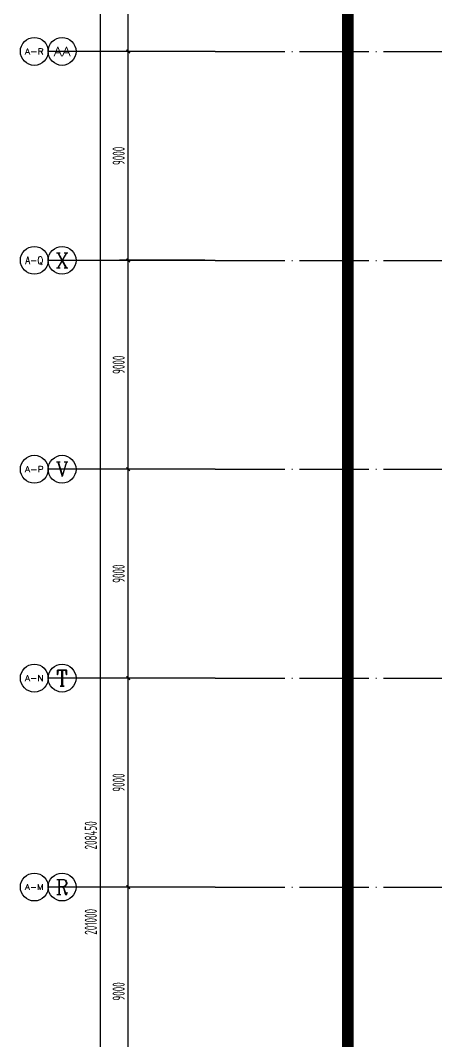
# Model space of a CAD drawing. Extents: x -473190 to 2138458, y -81875 to 2633646.
# Drawn here: x 423429 to 441335, y 46576 to 90530 of the extents above; entities that cross this region are included whole.
import ezdxf
from ezdxf.enums import TextEntityAlignment as Align

# ---------------------------------------------------------------- set-up
doc = ezdxf.new("R2010")
doc.units = 0
doc.header["$LTSCALE"] = 1000
doc.linetypes.add('ACAD_ISO05W100', pattern=[34, 24, -3, 0.5, -3, 0.5, -3])
doc.linetypes.add('DOTE', pattern=[2.42, 2, -0.2, 0.02, -0.2])
for name, color, linetype in [('A-REDLINE', 1, 'ACAD_ISO05W100'), ('AXIS', 3, 'Continuous'), ('AXIS_TEXT', 7, 'Continuous'), ('DOTE', 1, 'DOTE'), ('RF-QT', 30, 'Continuous')]:
    doc.layers.add(name, color=color, linetype=linetype)
doc.styles.add('_TCH_AXIS', font='COMPLEX', dxfattribs={"bigfont": 'GBCBIG'})
doc.styles.add('_TCH_DIM_T3', font='tssdeng.shx', dxfattribs={"width": 0.564706, "bigfont": '@@@tssdchn.shx'})
doc.styles.add('COMPLEX', font='COMPLEX.shx', dxfattribs={"width": 0.65})
doc.dimstyles.new('_TCH_ARCH&&150', dxfattribs={"dimtxt": 525, "dimasz": 150, "dimexe": 375, "dimexo": 450, "dimgap": 150, "dimtad": 1, "dimdec": 0, "dimzin": 0, "dimdsep": 46, "dimtxsty": '_TCH_DIM_T3', "dimblk": 'ARCHTICK', "dimcen": 0.09, "dimclrt": 7, "dimazin": 2, "dimtfac": 1, "dimtdec": 0, "dimtix": 1, "dimtmove": 2, "dimatfit": 3, "dimfxl": 0, "dimtolj": 1, "dimtzin": 0, "dimarcsym": 0})

# ---------------------------------------------------------------- blocks, each defined once
blk = doc.blocks.new('_AXISO')
blk.add_circle((0, 0), 0.5)
at = {"layer": 'AXIS_TEXT', "style": 'COMPLEX', "width": 1.041667}
blk.add_attdef('A', text='', height=0.56, dxfattribs=at).set_placement((-0.25, -0.28), (0.25, -0.28), align=Align.FIT)
blk = doc.blocks.new('_ArchTick')
at = {"color": 0, "linetype": 'ByBlock', "const_width": 0.4}
blk.add_lwpolyline([(-0.5, -0.5), (0.5, 0.5)], dxfattribs=at)
blk = doc.blocks.new('*D5322')
at = {"layer": 'AXIS', "color": 0, "lineweight": -2, "transparency": 16777216}
for p, q in [((-298298, -3257), (-303173, -3257)), ((-302798, -204257), (-302798, -3257)), ((-298298, -204257), (-303173, -204257))]:
    blk.add_line(p, q, dxfattribs=at)
at = {"layer": 'Defpoints', "color": 0, "transparency": 16777216}
for p in [(-302798, -3257), (-297848, -3257), (-297848, -204257)]:
    blk.add_point(p, dxfattribs=at)
at = {"layer": 'AXIS', "color": 0, "lineweight": -2, "transparency": 16777216, "xscale": 150, "yscale": 150, "zscale": 150}
for p, rotation in [((-302798, -3257), 90), ((-302798, -204257), 270)]:
    blk.add_blockref('_ArchTick', p, dxfattribs=dict(at, rotation=rotation))
at = {"layer": 'AXIS', "color": 7, "transparency": 16777216, "insert": (-303211, -103757), "char_height": 525, "attachment_point": 5, "rotation": 90, "style": '_TCH_DIM_T3'}
blk.add_mtext('\\A1;201000', dxfattribs=at)
blk = doc.blocks.new('*D5334')
at = {"layer": 'AXIS', "color": 0, "lineweight": -2, "transparency": 16777216}
for p, q in [((-298298, -102257), (-301973, -102257)), ((-301598, -111257), (-301598, -102257)), ((-298298, -111257), (-301973, -111257))]:
    blk.add_line(p, q, dxfattribs=at)
at = {"layer": 'Defpoints', "color": 0, "transparency": 16777216}
for p in [(-301598, -102257), (-297848, -102257), (-297848, -111257)]:
    blk.add_point(p, dxfattribs=at)
at = {"layer": 'AXIS', "color": 0, "lineweight": -2, "transparency": 16777216, "xscale": 150, "yscale": 150, "zscale": 150}
for p, rotation in [((-301598, -102257), 90), ((-301598, -111257), 270)]:
    blk.add_blockref('_ArchTick', p, dxfattribs=dict(at, rotation=rotation))
at = {"layer": 'AXIS', "color": 7, "transparency": 16777216, "insert": (-302011, -106757), "char_height": 525, "attachment_point": 5, "rotation": 90, "style": '_TCH_DIM_T3'}
blk.add_mtext('\\A1;9000', dxfattribs=at)
blk = doc.blocks.new('*D5335')
at = {"layer": 'AXIS', "color": 0, "lineweight": -2, "transparency": 16777216}
for p, q in [((-298298, -93257), (-301973, -93257)), ((-301598, -102257), (-301598, -93257)), ((-298298, -102257), (-301973, -102257))]:
    blk.add_line(p, q, dxfattribs=at)
at = {"layer": 'Defpoints', "color": 0, "transparency": 16777216}
for p in [(-301598, -93257), (-297848, -93257), (-297848, -102257)]:
    blk.add_point(p, dxfattribs=at)
at = {"layer": 'AXIS', "color": 0, "lineweight": -2, "transparency": 16777216, "xscale": 150, "yscale": 150, "zscale": 150}
for p, rotation in [((-301598, -93257), 90), ((-301598, -102257), 270)]:
    blk.add_blockref('_ArchTick', p, dxfattribs=dict(at, rotation=rotation))
at = {"layer": 'AXIS', "color": 7, "transparency": 16777216, "insert": (-302011, -97757), "char_height": 525, "attachment_point": 5, "rotation": 90, "style": '_TCH_DIM_T3'}
blk.add_mtext('\\A1;9000', dxfattribs=at)
blk = doc.blocks.new('*D5336')
at = {"layer": 'AXIS', "color": 0, "lineweight": -2, "transparency": 16777216}
for p, q in [((-298298, -84257), (-301973, -84257)), ((-301598, -93257), (-301598, -84257)), ((-298298, -93257), (-301973, -93257))]:
    blk.add_line(p, q, dxfattribs=at)
at = {"layer": 'Defpoints', "color": 0, "transparency": 16777216}
for p in [(-301598, -84257), (-297848, -84257), (-297848, -93257)]:
    blk.add_point(p, dxfattribs=at)
at = {"layer": 'AXIS', "color": 0, "lineweight": -2, "transparency": 16777216, "xscale": 150, "yscale": 150, "zscale": 150}
for p, rotation in [((-301598, -84257), 90), ((-301598, -93257), 270)]:
    blk.add_blockref('_ArchTick', p, dxfattribs=dict(at, rotation=rotation))
at = {"layer": 'AXIS', "color": 7, "transparency": 16777216, "insert": (-302011, -88757), "char_height": 525, "attachment_point": 5, "rotation": 90, "style": '_TCH_DIM_T3'}
blk.add_mtext('\\A1;9000', dxfattribs=at)
blk = doc.blocks.new('*D5337')
at = {"layer": 'AXIS', "color": 0, "lineweight": -2, "transparency": 16777216}
for p, q in [((-298298, -75257), (-301973, -75257)), ((-301598, -84257), (-301598, -75257)), ((-298298, -84257), (-301973, -84257))]:
    blk.add_line(p, q, dxfattribs=at)
at = {"layer": 'Defpoints', "color": 0, "transparency": 16777216}
for p in [(-301598, -75257), (-297848, -75257), (-297848, -84257)]:
    blk.add_point(p, dxfattribs=at)
at = {"layer": 'AXIS', "color": 0, "lineweight": -2, "transparency": 16777216, "xscale": 150, "yscale": 150, "zscale": 150}
for p, rotation in [((-301598, -75257), 90), ((-301598, -84257), 270)]:
    blk.add_blockref('_ArchTick', p, dxfattribs=dict(at, rotation=rotation))
at = {"layer": 'AXIS', "color": 7, "transparency": 16777216, "insert": (-302011, -79757), "char_height": 525, "attachment_point": 5, "rotation": 90, "style": '_TCH_DIM_T3'}
blk.add_mtext('\\A1;9000', dxfattribs=at)
blk = doc.blocks.new('*D5338')
at = {"layer": 'AXIS', "color": 0, "lineweight": -2, "transparency": 16777216}
for p, q in [((-298298, -66257), (-301973, -66257)), ((-301598, -75257), (-301598, -66257)), ((-298298, -75257), (-301973, -75257))]:
    blk.add_line(p, q, dxfattribs=at)
at = {"layer": 'Defpoints', "color": 0, "transparency": 16777216}
for p in [(-301598, -66257), (-297848, -66257), (-297848, -75257)]:
    blk.add_point(p, dxfattribs=at)
at = {"layer": 'AXIS', "color": 0, "lineweight": -2, "transparency": 16777216, "xscale": 150, "yscale": 150, "zscale": 150}
for p, rotation in [((-301598, -66257), 90), ((-301598, -75257), 270)]:
    blk.add_blockref('_ArchTick', p, dxfattribs=dict(at, rotation=rotation))
at = {"layer": 'AXIS', "color": 7, "transparency": 16777216, "insert": (-302011, -70757), "char_height": 525, "attachment_point": 5, "rotation": 90, "style": '_TCH_DIM_T3'}
blk.add_mtext('\\A1;9000', dxfattribs=at)
blk = doc.blocks.new('*D5339')
at = {"layer": 'AXIS', "color": 0, "lineweight": -2, "transparency": 16777216}
for p, q in [((-298298, -57257), (-301973, -57257)), ((-301598, -66257), (-301598, -57257)), ((-298298, -66257), (-301973, -66257))]:
    blk.add_line(p, q, dxfattribs=at)
at = {"layer": 'Defpoints', "color": 0, "transparency": 16777216}
for p in [(-301598, -57257), (-297848, -57257), (-297848, -66257)]:
    blk.add_point(p, dxfattribs=at)
at = {"layer": 'AXIS', "color": 0, "lineweight": -2, "transparency": 16777216, "xscale": 150, "yscale": 150, "zscale": 150}
for p, rotation in [((-301598, -57257), 90), ((-301598, -66257), 270)]:
    blk.add_blockref('_ArchTick', p, dxfattribs=dict(at, rotation=rotation))
at = {"layer": 'AXIS', "color": 7, "transparency": 16777216, "insert": (-302011, -61757), "char_height": 525, "attachment_point": 5, "rotation": 90, "style": '_TCH_DIM_T3'}
blk.add_mtext('\\A1;9000', dxfattribs=at)
blk = doc.blocks.new('*D5409')
at = {"layer": 'AXIS', "color": 0, "lineweight": -2, "transparency": 16777216}
for p, q in [((-298298, 4193), (-303173, 4193)), ((-302798, -204257), (-302798, 4193)), ((-298298, -204257), (-303173, -204257))]:
    blk.add_line(p, q, dxfattribs=at)
at = {"layer": 'Defpoints', "color": 0, "transparency": 16777216}
for p in [(-302798, 4193), (-297848, 4193), (-297848, -204257)]:
    blk.add_point(p, dxfattribs=at)
at = {"layer": 'AXIS', "color": 0, "lineweight": -2, "transparency": 16777216, "xscale": 150, "yscale": 150, "zscale": 150}
for p, rotation in [((-302798, 4193), 90), ((-302798, -204257), 270)]:
    blk.add_blockref('_ArchTick', p, dxfattribs=dict(at, rotation=rotation))
at = {"layer": 'AXIS', "color": 7, "transparency": 16777216, "insert": (-303211, -100032), "char_height": 525, "attachment_point": 5, "rotation": 90, "style": '_TCH_DIM_T3'}
blk.add_mtext('\\A1;208450', dxfattribs=at)
blk = doc.blocks.new('*D5421')
at = {"layer": 'AXIS', "color": 0, "lineweight": -2, "transparency": 16777216}
for p, q in [((-298298, -102257), (-301973, -102257)), ((-301598, -111257), (-301598, -102257)), ((-298298, -111257), (-301973, -111257))]:
    blk.add_line(p, q, dxfattribs=at)
at = {"layer": 'Defpoints', "color": 0, "transparency": 16777216}
for p in [(-301598, -102257), (-297848, -102257), (-297848, -111257)]:
    blk.add_point(p, dxfattribs=at)
at = {"layer": 'AXIS', "color": 0, "lineweight": -2, "transparency": 16777216, "xscale": 150, "yscale": 150, "zscale": 150}
for p, rotation in [((-301598, -102257), 90), ((-301598, -111257), 270)]:
    blk.add_blockref('_ArchTick', p, dxfattribs=dict(at, rotation=rotation))
at = {"layer": 'AXIS', "color": 7, "transparency": 16777216, "insert": (-302011, -106757), "char_height": 525, "attachment_point": 5, "rotation": 90, "style": '_TCH_DIM_T3'}
blk.add_mtext('\\A1;9000', dxfattribs=at)
blk = doc.blocks.new('*D5422')
at = {"layer": 'AXIS', "color": 0, "lineweight": -2, "transparency": 16777216}
for p, q in [((-298298, -93257), (-301973, -93257)), ((-301598, -102257), (-301598, -93257)), ((-298298, -102257), (-301973, -102257))]:
    blk.add_line(p, q, dxfattribs=at)
at = {"layer": 'Defpoints', "color": 0, "transparency": 16777216}
for p in [(-301598, -93257), (-297848, -93257), (-297848, -102257)]:
    blk.add_point(p, dxfattribs=at)
at = {"layer": 'AXIS', "color": 0, "lineweight": -2, "transparency": 16777216, "xscale": 150, "yscale": 150, "zscale": 150}
for p, rotation in [((-301598, -93257), 90), ((-301598, -102257), 270)]:
    blk.add_blockref('_ArchTick', p, dxfattribs=dict(at, rotation=rotation))
at = {"layer": 'AXIS', "color": 7, "transparency": 16777216, "insert": (-302011, -97757), "char_height": 525, "attachment_point": 5, "rotation": 90, "style": '_TCH_DIM_T3'}
blk.add_mtext('\\A1;9000', dxfattribs=at)
blk = doc.blocks.new('*D5423')
at = {"layer": 'AXIS', "color": 0, "lineweight": -2, "transparency": 16777216}
for p, q in [((-298298, -84257), (-301973, -84257)), ((-301598, -93257), (-301598, -84257)), ((-298298, -93257), (-301973, -93257))]:
    blk.add_line(p, q, dxfattribs=at)
at = {"layer": 'Defpoints', "color": 0, "transparency": 16777216}
for p in [(-301598, -84257), (-297848, -84257), (-297848, -93257)]:
    blk.add_point(p, dxfattribs=at)
at = {"layer": 'AXIS', "color": 0, "lineweight": -2, "transparency": 16777216, "xscale": 150, "yscale": 150, "zscale": 150}
for p, rotation in [((-301598, -84257), 90), ((-301598, -93257), 270)]:
    blk.add_blockref('_ArchTick', p, dxfattribs=dict(at, rotation=rotation))
at = {"layer": 'AXIS', "color": 7, "transparency": 16777216, "insert": (-302011, -88757), "char_height": 525, "attachment_point": 5, "rotation": 90, "style": '_TCH_DIM_T3'}
blk.add_mtext('\\A1;9000', dxfattribs=at)
blk = doc.blocks.new('*D5424')
at = {"layer": 'AXIS', "color": 0, "lineweight": -2, "transparency": 16777216}
for p, q in [((-298298, -75257), (-301973, -75257)), ((-301598, -84257), (-301598, -75257)), ((-298298, -84257), (-301973, -84257))]:
    blk.add_line(p, q, dxfattribs=at)
at = {"layer": 'Defpoints', "color": 0, "transparency": 16777216}
for p in [(-301598, -75257), (-297848, -75257), (-297848, -84257)]:
    blk.add_point(p, dxfattribs=at)
at = {"layer": 'AXIS', "color": 0, "lineweight": -2, "transparency": 16777216, "xscale": 150, "yscale": 150, "zscale": 150}
for p, rotation in [((-301598, -75257), 90), ((-301598, -84257), 270)]:
    blk.add_blockref('_ArchTick', p, dxfattribs=dict(at, rotation=rotation))
at = {"layer": 'AXIS', "color": 7, "transparency": 16777216, "insert": (-302011, -79757), "char_height": 525, "attachment_point": 5, "rotation": 90, "style": '_TCH_DIM_T3'}
blk.add_mtext('\\A1;9000', dxfattribs=at)
blk = doc.blocks.new('*D5425')
at = {"layer": 'AXIS', "color": 0, "lineweight": -2, "transparency": 16777216}
for p, q in [((-298298, -66257), (-301973, -66257)), ((-301598, -75257), (-301598, -66257)), ((-298298, -75257), (-301973, -75257))]:
    blk.add_line(p, q, dxfattribs=at)
at = {"layer": 'Defpoints', "color": 0, "transparency": 16777216}
for p in [(-301598, -66257), (-297848, -66257), (-297848, -75257)]:
    blk.add_point(p, dxfattribs=at)
at = {"layer": 'AXIS', "color": 0, "lineweight": -2, "transparency": 16777216, "xscale": 150, "yscale": 150, "zscale": 150}
for p, rotation in [((-301598, -66257), 90), ((-301598, -75257), 270)]:
    blk.add_blockref('_ArchTick', p, dxfattribs=dict(at, rotation=rotation))
at = {"layer": 'AXIS', "color": 7, "transparency": 16777216, "insert": (-302011, -70757), "char_height": 525, "attachment_point": 5, "rotation": 90, "style": '_TCH_DIM_T3'}
blk.add_mtext('\\A1;9000', dxfattribs=at)
blk = doc.blocks.new('*D5426')
at = {"layer": 'AXIS', "color": 0, "lineweight": -2, "transparency": 16777216}
for p, q in [((-298298, -57257), (-301973, -57257)), ((-301598, -66257), (-301598, -57257)), ((-298298, -66257), (-301973, -66257))]:
    blk.add_line(p, q, dxfattribs=at)
at = {"layer": 'Defpoints', "color": 0, "transparency": 16777216}
for p in [(-301598, -57257), (-297848, -57257), (-297848, -66257)]:
    blk.add_point(p, dxfattribs=at)
at = {"layer": 'AXIS', "color": 0, "lineweight": -2, "transparency": 16777216, "xscale": 150, "yscale": 150, "zscale": 150}
for p, rotation in [((-301598, -57257), 90), ((-301598, -66257), 270)]:
    blk.add_blockref('_ArchTick', p, dxfattribs=dict(at, rotation=rotation))
at = {"layer": 'AXIS', "color": 7, "transparency": 16777216, "insert": (-302011, -61757), "char_height": 525, "attachment_point": 5, "rotation": 90, "style": '_TCH_DIM_T3'}
blk.add_mtext('\\A1;9000', dxfattribs=at)
blk = doc.blocks.new('A$C4F5A101F')
at = {"layer": 'AXIS'}
for p, q in [((-297848.4, -66257.4), (-305048.4, -66257.4)), ((-297848.4, -66257.4), (-303848.4, -66257.4)), ((-297848.4, -75257.4), (-305048.4, -75257.4)), ((-297848.4, -75257.4), (-303848.4, -75257.4)), ((-297848.4, -84257.4), (-305048.4, -84257.4)), ((-297848.4, -84257.4), (-303848.4, -84257.4)), ((-297848.4, -93257.4), (-305048.4, -93257.4)), ((-297848.4, -93257.4), (-303848.4, -93257.4)), ((-297848.4, -102257.4), (-305048.4, -102257.4)), ((-297848.4, -102257.4), (-303848.4, -102257.4))]:
    blk.add_line(p, q, dxfattribs=at)
at = {"layer": 'DOTE', "color": 16, "linetype": 'DOTE', "ltscale": 1.5}
for p, q in [((-297848.4, -66257.4), (-173939.7, -66257.4)), ((-297848.4, -75257.4), (-173939.7, -75257.4)), ((-297848.4, -84257.4), (-173939.7, -84257.4)), ((-297848.4, -93257.4), (-173939.7, -93257.4)), ((-297848.4, -102257.4), (-173939.7, -102257.4))]:
    blk.add_line(p, q, dxfattribs=at)
at = {"layer": 'AXIS'}
ref = blk.add_blockref('_AXISO', (-305648.4, -66257.4), dxfattribs=dict(at, xscale=1200, yscale=1200, zscale=1200))
ref.add_attrib('A', 'A-R', dxfattribs={"layer": 'AXIS_TEXT', "height": 258.24, "style": '_TCH_AXIS'}).set_placement((-306048, -66386.5), (-305248.7, -66386.5), align=Align.FIT)
ref = blk.add_blockref('_AXISO', (-304448.4, -66257.4), dxfattribs=dict(at, xscale=1200, yscale=1200, zscale=1200))
ref.add_attrib('A', 'AA', dxfattribs={"layer": 'AXIS_TEXT', "height": 398.24, "style": '_TCH_AXIS'}).set_placement((-304818.2, -66456.5), (-304078.6, -66456.5), align=Align.FIT)
ref = blk.add_blockref('_AXISO', (-305648.4, -75257.4), dxfattribs=dict(at, xscale=1200, yscale=1200, zscale=1200))
ref.add_attrib('A', 'A-Q', dxfattribs={"layer": 'AXIS_TEXT', "height": 320.45, "style": '_TCH_AXIS', "width": 0.807692}).set_placement((-306036.6, -75417.6), (-305260.1, -75417.6), align=Align.FIT)
ref = blk.add_blockref('_AXISO', (-304448.4, -75257.4), dxfattribs=dict(at, xscale=1200, yscale=1200, zscale=1200))
ref.add_attrib('A', 'X', dxfattribs={"layer": 'AXIS_TEXT', "height": 637.8, "style": '_TCH_AXIS'}).set_placement((-304721.7, -75576.3), (-304175, -75576.3), align=Align.FIT)
ref = blk.add_blockref('_AXISO', (-305648.4, -84257.4), dxfattribs=dict(at, xscale=1200, yscale=1200, zscale=1200))
ref.add_attrib('A', 'A-P', dxfattribs={"layer": 'AXIS_TEXT', "height": 261.89, "style": '_TCH_AXIS'}).set_placement((-306047.4, -84388.3), (-305249.3, -84388.3), align=Align.FIT)
ref = blk.add_blockref('_AXISO', (-304448.4, -84257.4), dxfattribs=dict(at, xscale=1200, yscale=1200, zscale=1200))
ref.add_attrib('A', 'V', dxfattribs={"layer": 'AXIS_TEXT', "height": 637.8, "style": '_TCH_AXIS'}).set_placement((-304721.7, -84576.3), (-304175, -84576.3), align=Align.FIT)
ref = blk.add_blockref('_AXISO', (-305648.4, -93257.4), dxfattribs=dict(at, xscale=1200, yscale=1200, zscale=1200))
ref.add_attrib('A', 'A-N', dxfattribs={"layer": 'AXIS_TEXT', "height": 254.69, "style": '_TCH_AXIS'}).set_placement((-306048.6, -93384.7), (-305248.1, -93384.7), align=Align.FIT)
ref = blk.add_blockref('_AXISO', (-304448.4, -93257.4), dxfattribs=dict(at, xscale=1200, yscale=1200, zscale=1200))
ref.add_attrib('A', 'T', dxfattribs={"layer": 'AXIS_TEXT', "height": 683.5, "style": '_TCH_AXIS'}).set_placement((-304692.5, -93599.2), (-304204.3, -93599.2), align=Align.FIT)
ref = blk.add_blockref('_AXISO', (-305648.4, -102257.4), dxfattribs=dict(at, xscale=1200, yscale=1200, zscale=1200))
ref.add_attrib('A', 'A-M', dxfattribs={"layer": 'AXIS_TEXT', "height": 247.86, "style": '_TCH_AXIS'}).set_placement((-306049.7, -102381.3), (-305247.1, -102381.3), align=Align.FIT)
ref = blk.add_blockref('_AXISO', (-304448.4, -102257.4), dxfattribs=dict(at, xscale=1200, yscale=1200, zscale=1200))
ref.add_attrib('A', 'R', dxfattribs={"layer": 'AXIS_TEXT', "height": 637.8, "style": '_TCH_AXIS'}).set_placement((-304721.7, -102576.3), (-304175, -102576.3), align=Align.FIT)
for p1, p2, distance, picture, middle in [((-297848.4, -204257.4), (-297848.4, 4192.6), 4950, '*D5409', (-303210.9, -100032.4)), ((-297848.4, -204257.4), (-297848.4, -3257.4), 4950, '*D5322', (-303210.9, -103757.4)), ((-297848.4, -66257.4), (-297848.4, -57257.4), 3750, '*D5339', (-302010.9, -61757.4)), ((-297848.4, -66257.4), (-297848.4, -57257.4), 3750, '*D5426', (-302010.9, -61757.4)), ((-297848.4, -75257.4), (-297848.4, -66257.4), 3750, '*D5338', (-302010.9, -70757.4)), ((-297848.4, -75257.4), (-297848.4, -66257.4), 3750, '*D5425', (-302010.9, -70757.4)), ((-297848.4, -84257.4), (-297848.4, -75257.4), 3750, '*D5337', (-302010.9, -79757.4)), ((-297848.4, -84257.4), (-297848.4, -75257.4), 3750, '*D5424', (-302010.9, -79757.4)), ((-297848.4, -93257.4), (-297848.4, -84257.4), 3750, '*D5336', (-302010.9, -88757.4)), ((-297848.4, -93257.4), (-297848.4, -84257.4), 3750, '*D5423', (-302010.9, -88757.4)), ((-297848.4, -102257.4), (-297848.4, -93257.4), 3750, '*D5335', (-302010.9, -97757.4)), ((-297848.4, -102257.4), (-297848.4, -93257.4), 3750, '*D5422', (-302010.9, -97757.4)), ((-297848.4, -111257.4), (-297848.4, -102257.4), 3750, '*D5334', (-302010.9, -106757.4)), ((-297848.4, -111257.4), (-297848.4, -102257.4), 3750, '*D5421', (-302010.9, -106757.4))]:
    dim = blk.add_aligned_dim(p1=p1, p2=p2, distance=distance, dimstyle='_TCH_ARCH&&150', dxfattribs=at)
    dim.commit()
    dim.dimension.update_dxf_attribs({"geometry": picture, "text_midpoint": middle})

msp = doc.modelspace()

# ---------------------------------------------------------------- linework, layer by layer
at = {"layer": 'A-REDLINE', "const_width": 500, "flags": 128}
msp.add_lwpolyline([(437553.5, 184610.6), (451649.1, 183236.2), (465777.4, 182253.8), (479927.5, 181664), (494088.5, 181467.4), (569667.9, 181467.4), (645247.3, 181467.4), (652717.3, 181281.3), (660168.7, 180723.4), (667583.2, 179795.1), (674942.2, 178498.7), (682227.5, 176837.5), (689421, 174815.5), (696505, 172437.8), (703461.7, 169710.2), (710274, 166639.6), (716924.9, 163233.6), (723397.9, 159500.5), (729676.9, 155449.8), (658092.8, 76795.5), (586508.7, -1858.7), (514924.6, -80513), (437553.5, -58186.1), (437553.5, 63212.2)], close=True, dxfattribs=at)

# ---------------------------------------------------------------- block references
at = {"layer": 'RF-QT'}
msp.add_blockref('A$C4F5A101F', (729676.9, 155449.8), dxfattribs=at)

doc.saveas('drawing.dxf')
